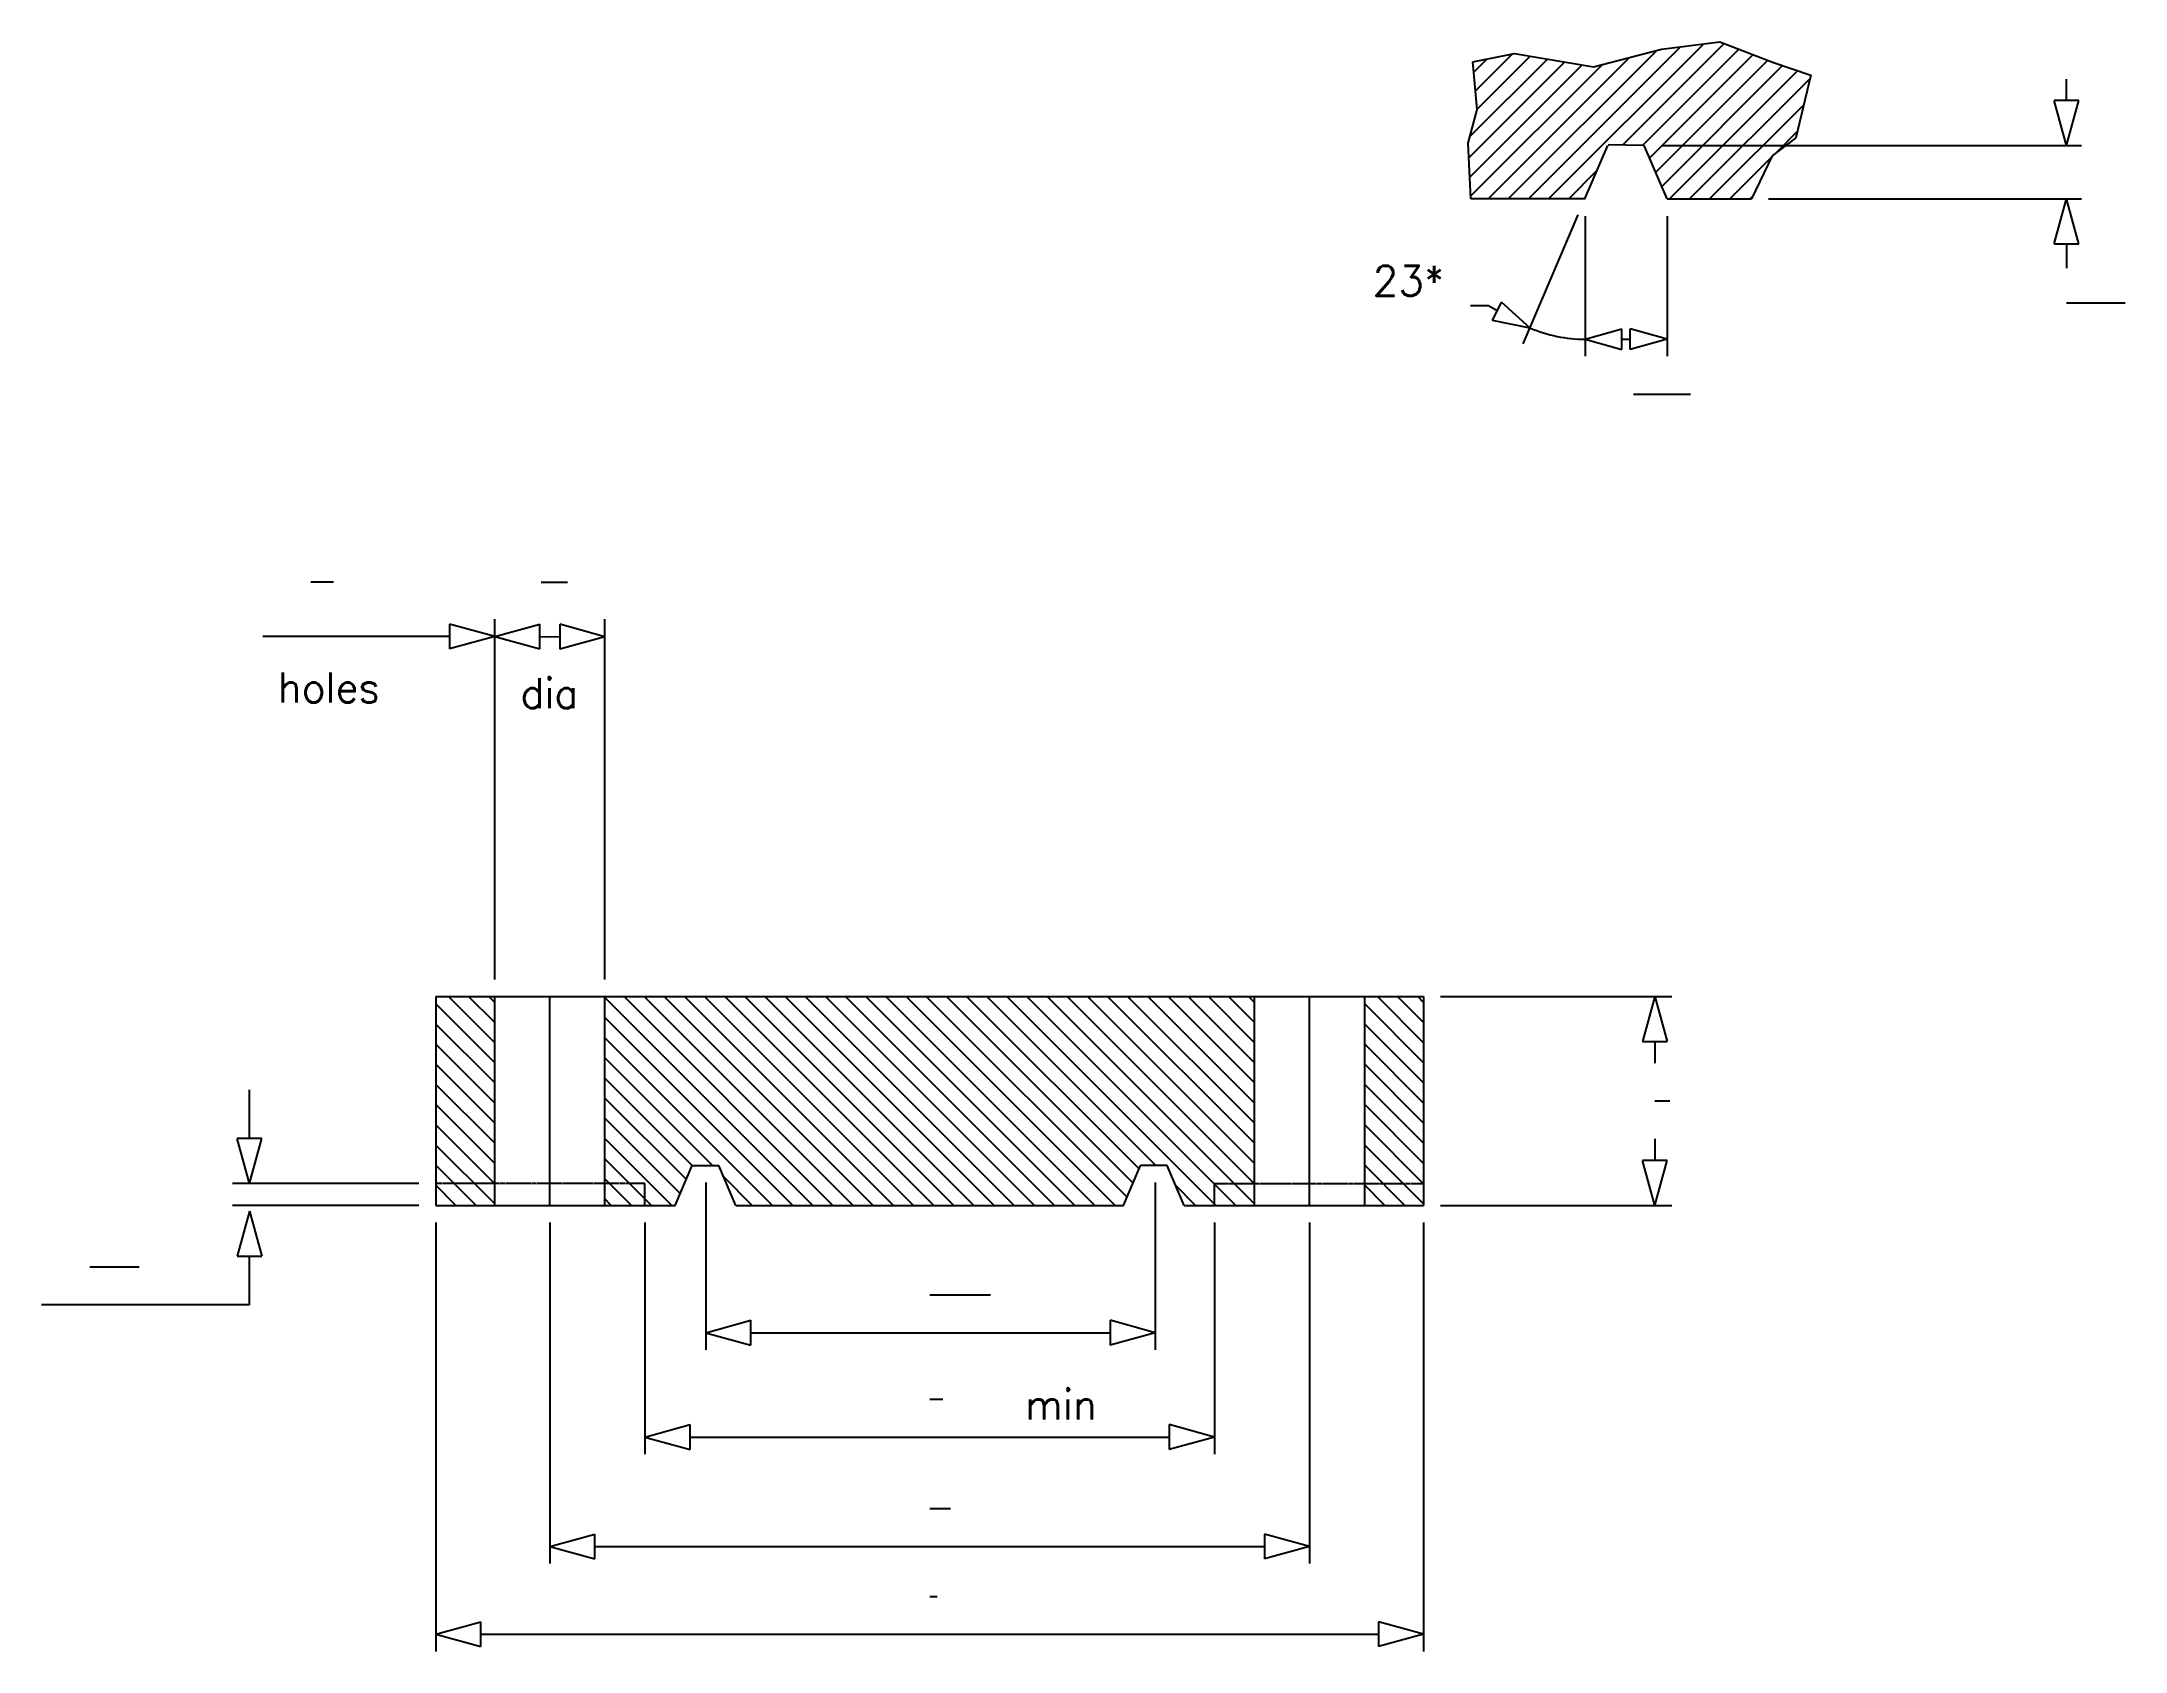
# Model space of a CAD drawing. Extents: x 363 to 1460, y 212 to 1060.
import ezdxf

# ---------------------------------------------------------------- set-up
doc = ezdxf.new("R2010")
doc.units = 0
doc.header["$MEASUREMENT"] = 0
doc.layers.add('1', color=7, linetype='CONTINUOUS')
doc.layers.add('4', color=7, linetype='CONTINUOUS')
doc.styles.add('ROMANS', font='ROMANS', dxfattribs={"height": 0.2})

msp = doc.modelspace()

# ---------------------------------------------------------------- linework, layer by layer
at = {"layer": '1', "color": 4, "linetype": 'Continuous'}
for p, q in [((1117.9, 1034.4), (1137.2, 1053.7)), ((1135.2, 977.4), (1213.4, 1055.6)), ((1145.8, 977.4), (1226, 1057.6)), ((1156.4, 977.4), (1238.1, 1059.1)), ((1195.3, 1005.7), (1248.9, 1059.3)), ((1205.8, 1005.6), (1256.5, 1056.3)), ((1209.6, 998.8), (1264.2, 1053.4)), ((1114.4, 999.1), (1164.8, 1049.5)), ((1114.9, 988.9), (1173.9, 1047.9)), ((1115, 1010.3), (1155.8, 1051)), ((1115.3, 978.8), (1184.6, 1048)), ((1117, 1044.1), (1124, 1051.1)), ((1118.8, 1024.7), (1146.7, 1052.5)), ((1124.6, 977.4), (1199, 1051.8)), ((1212.8, 991.4), (1271.8, 1050.4)), ((1216, 983.9), (1279.6, 1047.6)), ((1220, 977.4), (1287.5, 1044.9)), ((1230.6, 977.4), (1294.1, 1040.9)), ((1241.2, 977.4), (1290.8, 1026.9)), ((1276, 1001.5), (1287.5, 1013)), ((1251.8, 977.4), (1273.6, 999.2)), ((1167, 977.4), (1181.9, 992.3)), ((1262.4, 977.4), (1263.9, 978.8)), ((601.6, 522.4), (570.6, 553.4)), ((601.6, 533), (577.3, 557.3)), ((601.6, 543.6), (587.9, 557.3)), ((601.6, 554.2), (598.5, 557.3)), ((769.1, 447.3), (659.6, 556.8)), ((779.7, 447.3), (669.7, 557.3)), ((790.3, 447.3), (680.3, 557.3)), ((800.9, 447.3), (690.9, 557.3)), ((811.5, 447.3), (701.5, 557.3)), ((822.1, 447.3), (712.1, 557.3)), ((832.7, 447.3), (722.7, 557.3)), ((843.3, 447.3), (733.3, 557.3)), ((853.9, 447.3), (743.9, 557.3)), ((864.5, 447.3), (754.5, 557.3)), ((875.1, 447.3), (765.1, 557.3)), ((885.7, 447.3), (775.7, 557.3)), ((896.3, 447.3), (786.3, 557.3)), ((907, 447.3), (797, 557.3)), ((917.6, 447.3), (807.6, 557.3)), ((928.2, 447.3), (818.2, 557.3)), ((934.5, 451.6), (828.8, 557.3)), ((937.7, 459), (839.4, 557.3)), ((940.8, 466.5), (850, 557.3)), ((949.6, 468.3), (860.6, 557.3)), ((981.2, 447.3), (871.2, 557.3)), ((991.8, 447.3), (881.8, 557.3)), ((1001.6, 448.1), (892.4, 557.3)), ((1001.5, 458.8), (903, 557.3)), ((1001.6, 469.4), (913.6, 557.3)), ((1001.6, 480), (924.2, 557.3)), ((1001.6, 490.6), (934.8, 557.3)), ((1001.6, 501.2), (945.4, 557.3)), ((1001.6, 511.8), (956.1, 557.3)), ((1001.6, 522.4), (966.7, 557.3)), ((1001.6, 533), (977.3, 557.3)), ((1001.6, 543.6), (987.9, 557.3)), ((1001.6, 554.2), (998.5, 557.3)), ((1090.6, 522.4), (1059.6, 553.4)), ((1090.6, 533), (1066.3, 557.3)), ((1090.6, 543.6), (1076.9, 557.3)), ((1090.6, 554.2), (1087.5, 557.3)), ((601.6, 511.8), (570.6, 542.8)), ((758.5, 447.3), (659.6, 546.2)), ((1090.6, 511.8), (1059.6, 542.8)), ((601.6, 501.2), (570.6, 532.2)), ((747.9, 447.3), (659.6, 535.6)), ((1090.6, 501.2), (1059.6, 532.2)), ((601.6, 490.6), (570.6, 521.6)), ((716.2, 468.3), (659.6, 525)), ((1090.6, 490.6), (1059.6, 521.6)), ((601.6, 480), (570.6, 511)), ((705.6, 468.3), (659.6, 514.4)), ((1090.6, 480), (1059.6, 511)), ((601.6, 469.4), (570.6, 500.4)), ((702.5, 460.9), (659.6, 503.8)), ((1090.6, 469.4), (1059.6, 500.4)), ((601.6, 458.7), (570.6, 489.7)), ((699.3, 453.5), (659.6, 493.2)), ((1090.6, 458.7), (1059.6, 489.7)), ((601.6, 448.1), (570.6, 479.1)), ((694.8, 447.3), (659.6, 482.6)), ((684.2, 447.3), (659.6, 471.9)), ((1090.6, 448.1), (1059.6, 479.1)), ((591.8, 447.3), (570.6, 468.5)), ((673.6, 447.3), (659.6, 461.3)), ((737.2, 447.3), (722.1, 462.5)), ((1080.8, 447.3), (1059.6, 468.5)), ((581.2, 447.3), (570.6, 457.9)), ((663, 447.3), (659.6, 450.7)), ((970.6, 447.3), (960, 457.9)), ((1070.2, 447.3), (1059.6, 457.9))]:
    msp.add_line(p, q, dxfattribs=at)
at = {"layer": '4', "color": 7, "linetype": 'Continuous'}
for p, q in [((1116.5, 1049.6), (1138.5, 1053.9)), ((1138.5, 1053.9), (1180.1, 1046.9)), ((1180.1, 1046.9), (1215.9, 1056.3)), ((1215.9, 1056.3), (1246.5, 1060.2)), ((1246.5, 1060.2), (1274.8, 1049.2)), ((1118.8, 1024.5), (1116.5, 1049.6)), ((1274.8, 1049.2), (1294.5, 1042.5)), ((1294.5, 1042.5), (1286.6, 1009.5)), ((1114.1, 1006.8), (1118.8, 1024.5)), ((1286.6, 1009.5), (1274.1, 1000.1)), ((1115.4, 977.4), (1114.1, 1006.8)), ((1175.5, 977.4), (1187.6, 1005.6)), ((1206.8, 1005.6), (1187.7, 1005.8)), ((1218.8, 977.4), (1206.8, 1005.6)), ((1274.1, 1000.1), (1263.2, 977.4)), ((1175.6, 977.4), (1115.4, 977.4)), ((1218.8, 977.4), (1263.2, 977.4)), ((570.6, 557.3), (570.6, 447.3)), ((570.6, 557.3), (1090.6, 557.3)), ((601.6, 447.3), (601.6, 557.3)), ((659.6, 447.3), (659.6, 557.3)), ((1001.6, 447.3), (1001.6, 557.3)), ((1059.6, 447.3), (1059.6, 557.3)), ((1090.6, 557.3), (1090.6, 447.3)), ((696.7, 447.3), (705.6, 468.3)), ((705.6, 468.3), (719.6, 468.3)), ((728.5, 447.3), (719.6, 468.3)), ((932.7, 447.3), (941.6, 468.3)), ((955.6, 468.3), (941.6, 468.3)), ((964.5, 447.3), (955.6, 468.3)), ((570.9, 458.8), (570.6, 458.8)), ((571.2, 458.8), (571, 458.8)), ((571.6, 458.8), (571.4, 458.8)), ((572, 458.8), (571.7, 458.8)), ((572.4, 458.8), (572.1, 458.8)), ((572.7, 458.8), (572.5, 458.8)), ((573.1, 458.8), (572.9, 458.8)), ((573.5, 458.8), (573.2, 458.8)), ((573.9, 458.8), (573.6, 458.8)), ((574.2, 458.8), (574, 458.8)), ((574.6, 458.8), (574.4, 458.8)), ((575, 458.8), (574.7, 458.8)), ((575.4, 458.8), (575.1, 458.8)), ((575.7, 458.8), (575.5, 458.8)), ((576.1, 458.8), (575.9, 458.8)), ((576.5, 458.8), (576.2, 458.8)), ((576.9, 458.8), (576.6, 458.8)), ((577.2, 458.8), (577, 458.8)), ((577.6, 458.8), (577.4, 458.8)), ((578, 458.8), (577.7, 458.8)), ((578.4, 458.8), (578.1, 458.8)), ((578.7, 458.8), (578.5, 458.8)), ((579.1, 458.8), (578.9, 458.8)), ((579.5, 458.8), (579.2, 458.8)), ((579.9, 458.8), (579.6, 458.8)), ((580.2, 458.8), (580, 458.8)), ((580.6, 458.8), (580.4, 458.8)), ((581, 458.8), (580.7, 458.8)), ((581.4, 458.8), (581.1, 458.8)), ((581.7, 458.8), (581.5, 458.8)), ((582.1, 458.8), (581.9, 458.8)), ((582.5, 458.8), (582.2, 458.8)), ((582.9, 458.8), (582.6, 458.8)), ((583.2, 458.8), (583, 458.8)), ((583.6, 458.8), (583.4, 458.8)), ((584, 458.8), (583.7, 458.8)), ((584.4, 458.8), (584.1, 458.8)), ((584.7, 458.8), (584.5, 458.8)), ((585.1, 458.8), (584.9, 458.8)), ((585.5, 458.8), (585.2, 458.8)), ((585.9, 458.8), (585.6, 458.8)), ((586.2, 458.8), (586, 458.8)), ((586.6, 458.8), (586.4, 458.8)), ((587, 458.8), (586.7, 458.8)), ((587.4, 458.8), (587.1, 458.8)), ((587.7, 458.8), (587.5, 458.8)), ((588.1, 458.8), (587.9, 458.8)), ((588.5, 458.8), (588.2, 458.8)), ((588.9, 458.8), (588.6, 458.8)), ((589.2, 458.8), (589, 458.8)), ((589.6, 458.8), (589.4, 458.8)), ((590, 458.8), (589.7, 458.8)), ((590.4, 458.8), (590.1, 458.8)), ((590.7, 458.8), (590.5, 458.8)), ((591.1, 458.8), (590.9, 458.8)), ((591.5, 458.8), (591.2, 458.8)), ((591.9, 458.8), (591.6, 458.8)), ((592.2, 458.8), (592, 458.8)), ((592.6, 458.8), (592.4, 458.8)), ((593, 458.8), (592.7, 458.8)), ((593.4, 458.8), (593.1, 458.8)), ((593.7, 458.8), (593.5, 458.8)), ((594.1, 458.8), (593.9, 458.8)), ((594.5, 458.8), (594.2, 458.8)), ((594.9, 458.8), (594.6, 458.8)), ((595.2, 458.8), (595, 458.8)), ((595.6, 458.8), (595.4, 458.8)), ((596, 458.8), (595.7, 458.8)), ((596.4, 458.8), (596.1, 458.8)), ((596.7, 458.8), (596.5, 458.8)), ((597.1, 458.8), (596.9, 458.8)), ((597.5, 458.8), (597.2, 458.8)), ((597.9, 458.8), (597.6, 458.8)), ((598.2, 458.8), (598, 458.8)), ((598.6, 458.8), (598.4, 458.8)), ((599, 458.8), (598.7, 458.8)), ((599.4, 458.8), (599.1, 458.8)), ((599.7, 458.8), (599.5, 458.8)), ((600.1, 458.8), (599.9, 458.8)), ((600.5, 458.8), (600.2, 458.8)), ((600.9, 458.8), (600.6, 458.8)), ((601.2, 458.8), (601, 458.8)), ((601.6, 458.8), (601.4, 458.8)), ((602, 458.8), (601.7, 458.8)), ((602.4, 458.8), (602.1, 458.8)), ((602.7, 458.8), (602.5, 458.8)), ((603.1, 458.8), (602.9, 458.8)), ((603.5, 458.8), (603.2, 458.8)), ((603.9, 458.8), (603.6, 458.8)), ((604.2, 458.8), (604, 458.8)), ((604.6, 458.8), (604.4, 458.8)), ((605, 458.8), (604.7, 458.8)), ((605.4, 458.8), (605.1, 458.8)), ((605.7, 458.8), (605.5, 458.8)), ((606.1, 458.8), (605.9, 458.8)), ((606.5, 458.8), (606.2, 458.8)), ((606.9, 458.8), (606.6, 458.8)), ((607.2, 458.8), (607, 458.8)), ((607.6, 458.8), (607.4, 458.8)), ((608, 458.8), (607.7, 458.8)), ((608.4, 458.8), (608.1, 458.8)), ((608.7, 458.8), (608.5, 458.8)), ((609.1, 458.8), (608.9, 458.8)), ((609.5, 458.8), (609.2, 458.8)), ((609.9, 458.8), (609.6, 458.8)), ((610.2, 458.8), (610, 458.8)), ((610.6, 458.8), (610.4, 458.8)), ((611, 458.8), (610.7, 458.8)), ((611.4, 458.8), (611.1, 458.8)), ((611.7, 458.8), (611.5, 458.8)), ((612.1, 458.8), (611.9, 458.8)), ((612.5, 458.8), (612.2, 458.8)), ((612.9, 458.8), (612.6, 458.8)), ((613.2, 458.8), (613, 458.8)), ((613.6, 458.8), (613.4, 458.8)), ((614, 458.8), (613.7, 458.8)), ((614.4, 458.8), (614.1, 458.8)), ((614.7, 458.8), (614.5, 458.8)), ((615.1, 458.8), (614.9, 458.8)), ((615.5, 458.8), (615.2, 458.8)), ((615.9, 458.8), (615.6, 458.8)), ((616.2, 458.8), (616, 458.8)), ((616.6, 458.8), (616.4, 458.8)), ((617, 458.8), (616.7, 458.8)), ((617.4, 458.8), (617.1, 458.8)), ((617.7, 458.8), (617.5, 458.8)), ((618.1, 458.8), (617.9, 458.8)), ((618.5, 458.8), (618.2, 458.8)), ((618.9, 458.8), (618.6, 458.8)), ((619.2, 458.8), (619, 458.8)), ((619.6, 458.8), (619.4, 458.8)), ((620, 458.8), (619.7, 458.8)), ((620.4, 458.8), (620.1, 458.8)), ((620.7, 458.8), (620.5, 458.8)), ((621.1, 458.8), (620.9, 458.8)), ((621.5, 458.8), (621.2, 458.8)), ((621.9, 458.8), (621.6, 458.8)), ((622.2, 458.8), (622, 458.8)), ((622.6, 458.8), (622.4, 458.8)), ((623, 458.8), (622.7, 458.8)), ((623.4, 458.8), (623.1, 458.8)), ((623.7, 458.8), (623.5, 458.8)), ((624.1, 458.8), (623.9, 458.8)), ((624.5, 458.8), (624.2, 458.8)), ((624.9, 458.8), (624.6, 458.8)), ((625.2, 458.8), (625, 458.8)), ((625.6, 458.8), (625.4, 458.8)), ((626, 458.8), (625.7, 458.8)), ((626.4, 458.8), (626.1, 458.8)), ((626.7, 458.8), (626.5, 458.8)), ((627.1, 458.8), (626.9, 458.8)), ((627.5, 458.8), (627.2, 458.8)), ((627.9, 458.8), (627.6, 458.8)), ((628.2, 458.8), (628, 458.8)), ((628.6, 458.8), (628.4, 458.8)), ((629, 458.8), (628.7, 458.8)), ((629.4, 458.8), (629.1, 458.8)), ((629.7, 458.8), (629.5, 458.8)), ((630.1, 458.8), (629.9, 458.8)), ((630.5, 458.8), (630.2, 458.8)), ((630.9, 458.8), (630.6, 458.8)), ((631.2, 458.8), (631, 458.8)), ((631.6, 458.8), (631.4, 458.8)), ((632, 458.8), (631.7, 458.8)), ((632.4, 458.8), (632.1, 458.8)), ((632.7, 458.8), (632.5, 458.8)), ((633.1, 458.8), (632.9, 458.8)), ((633.5, 458.8), (633.2, 458.8)), ((633.9, 458.8), (633.6, 458.8)), ((634.2, 458.8), (634, 458.8)), ((634.6, 458.8), (634.4, 458.8)), ((635, 458.8), (634.7, 458.8)), ((635.4, 458.8), (635.1, 458.8)), ((635.7, 458.8), (635.5, 458.8)), ((636.1, 458.8), (635.9, 458.8)), ((636.5, 458.8), (636.2, 458.8)), ((636.9, 458.8), (636.6, 458.8)), ((637.2, 458.8), (637, 458.8)), ((637.6, 458.8), (637.4, 458.8)), ((638, 458.8), (637.7, 458.8)), ((638.4, 458.8), (638.1, 458.8)), ((638.7, 458.8), (638.5, 458.8)), ((639.1, 458.8), (638.9, 458.8)), ((639.5, 458.8), (639.2, 458.8)), ((639.9, 458.8), (639.6, 458.8)), ((640.2, 458.8), (640, 458.8)), ((640.6, 458.8), (640.4, 458.8)), ((641, 458.8), (640.7, 458.8)), ((641.4, 458.8), (641.1, 458.8)), ((641.7, 458.8), (641.5, 458.8)), ((642.1, 458.8), (641.9, 458.8)), ((642.5, 458.8), (642.2, 458.8)), ((642.9, 458.8), (642.6, 458.8)), ((643.2, 458.8), (643, 458.8)), ((643.6, 458.8), (643.4, 458.8)), ((644, 458.8), (643.7, 458.8)), ((644.4, 458.8), (644.1, 458.8)), ((644.7, 458.8), (644.5, 458.8)), ((645.1, 458.8), (644.9, 458.8)), ((645.5, 458.8), (645.2, 458.8)), ((645.9, 458.8), (645.6, 458.8)), ((646.2, 458.8), (646, 458.8)), ((646.6, 458.8), (646.4, 458.8)), ((647, 458.8), (646.7, 458.8)), ((647.4, 458.8), (647.1, 458.8)), ((647.7, 458.8), (647.5, 458.8)), ((648.1, 458.8), (647.9, 458.8)), ((648.5, 458.8), (648.2, 458.8)), ((648.9, 458.8), (648.6, 458.8)), ((649.2, 458.8), (649, 458.8)), ((649.6, 458.8), (649.4, 458.8)), ((650, 458.8), (649.7, 458.8)), ((650.4, 458.8), (650.1, 458.8)), ((650.7, 458.8), (650.5, 458.8)), ((651.1, 458.8), (650.9, 458.8)), ((651.5, 458.8), (651.2, 458.8)), ((651.9, 458.8), (651.6, 458.8)), ((652.2, 458.8), (652, 458.8)), ((652.6, 458.8), (652.4, 458.8)), ((653, 458.8), (652.7, 458.8)), ((653.4, 458.8), (653.1, 458.8)), ((653.7, 458.8), (653.5, 458.8)), ((654.1, 458.8), (653.9, 458.8)), ((654.5, 458.8), (654.2, 458.8)), ((654.9, 458.8), (654.6, 458.8)), ((655.2, 458.8), (655, 458.8)), ((655.6, 458.8), (655.4, 458.8)), ((656, 458.8), (655.7, 458.8)), ((656.4, 458.8), (656.1, 458.8)), ((656.7, 458.8), (656.5, 458.8)), ((657.1, 458.8), (656.9, 458.8)), ((657.5, 458.8), (657.2, 458.8)), ((657.9, 458.8), (657.6, 458.8)), ((658.2, 458.8), (658, 458.8)), ((658.6, 458.8), (658.4, 458.8)), ((659, 458.8), (658.7, 458.8)), ((659.4, 458.8), (659.1, 458.8)), ((659.7, 458.8), (659.5, 458.8)), ((660.1, 458.8), (659.9, 458.8)), ((660.5, 458.8), (660.2, 458.8)), ((660.9, 458.8), (660.6, 458.8)), ((661.2, 458.8), (661, 458.8)), ((661.6, 458.8), (661.4, 458.8)), ((662, 458.8), (661.7, 458.8)), ((662.4, 458.8), (662.1, 458.8)), ((662.7, 458.8), (662.5, 458.8)), ((663.1, 458.8), (662.9, 458.8)), ((663.5, 458.8), (663.2, 458.8)), ((663.9, 458.8), (663.6, 458.8)), ((664.2, 458.8), (664, 458.8)), ((664.6, 458.8), (664.4, 458.8)), ((665, 458.8), (664.7, 458.8)), ((665.4, 458.8), (665.1, 458.8)), ((665.7, 458.8), (665.5, 458.8)), ((666.1, 458.8), (665.9, 458.8)), ((666.5, 458.8), (666.2, 458.8)), ((666.9, 458.8), (666.6, 458.8)), ((667.2, 458.8), (667, 458.8)), ((667.6, 458.8), (667.4, 458.8)), ((668, 458.8), (667.7, 458.8)), ((668.4, 458.8), (668.1, 458.8)), ((668.7, 458.8), (668.5, 458.8)), ((669.1, 458.8), (668.9, 458.8)), ((669.5, 458.8), (669.2, 458.8)), ((669.9, 458.8), (669.6, 458.8)), ((670.2, 458.8), (670, 458.8)), ((670.6, 458.8), (670.4, 458.8)), ((671, 458.8), (670.7, 458.8)), ((671.4, 458.8), (671.1, 458.8)), ((671.7, 458.8), (671.5, 458.8)), ((672.1, 458.8), (671.9, 458.8)), ((672.5, 458.8), (672.2, 458.8)), ((672.9, 458.8), (672.6, 458.8)), ((673.2, 458.8), (673, 458.8)), ((673.6, 458.8), (673.4, 458.8)), ((674, 458.8), (673.7, 458.8)), ((674.4, 458.8), (674.1, 458.8)), ((674.7, 458.8), (674.5, 458.8)), ((675.1, 458.8), (674.9, 458.8)), ((675.5, 458.8), (675.2, 458.8)), ((675.9, 458.8), (675.6, 458.8)), ((676.2, 458.8), (676, 458.8)), ((676.6, 458.8), (676.4, 458.8)), ((677, 458.8), (676.7, 458.8)), ((677.4, 458.8), (677.1, 458.8)), ((677.7, 458.8), (677.5, 458.8)), ((678.1, 458.8), (677.9, 458.8)), ((678.5, 458.8), (678.2, 458.8)), ((678.9, 458.8), (678.6, 458.8)), ((679.2, 458.8), (679, 458.8)), ((679.6, 458.8), (679.4, 458.8)), ((680, 458.8), (679.7, 458.8)), ((680.4, 458.8), (680.1, 458.8)), ((680.7, 458.8), (680.5, 458.8)), ((680.7, 458.6), (680.7, 458.8)), ((680.7, 458.2), (680.7, 458.5)), ((680.7, 457.8), (680.7, 458.1)), ((680.7, 457.5), (680.7, 457.7)), ((680.7, 457.1), (680.7, 457.3)), ((680.7, 456.7), (680.7, 457)), ((680.7, 456.3), (680.7, 456.6)), ((680.7, 456), (680.7, 456.2)), ((680.7, 455.6), (680.7, 455.8)), ((680.7, 455.2), (680.7, 455.5)), ((680.7, 454.8), (680.7, 455.1)), ((680.7, 454.5), (680.7, 454.7)), ((680.7, 454.1), (680.7, 454.3)), ((680.7, 453.7), (680.7, 454)), ((680.7, 453.3), (680.7, 453.6)), ((680.7, 453), (680.7, 453.2)), ((680.7, 452.6), (680.7, 452.8)), ((680.7, 452.2), (680.7, 452.5)), ((680.7, 451.8), (680.7, 452.1)), ((680.7, 451.5), (680.7, 451.7)), ((680.7, 451.1), (680.7, 451.3)), ((680.7, 450.7), (680.7, 451)), ((680.7, 450.3), (680.7, 450.6)), ((680.7, 450), (680.7, 450.2)), ((680.7, 449.6), (680.7, 449.8)), ((980.5, 458.8), (980.7, 458.8)), ((980.5, 458.6), (980.5, 458.8)), ((980.5, 458.2), (980.5, 458.5)), ((980.5, 457.8), (980.5, 458.1)), ((980.5, 457.5), (980.5, 457.7)), ((980.5, 457.1), (980.5, 457.3)), ((980.5, 456.7), (980.5, 457)), ((980.5, 456.3), (980.5, 456.6)), ((980.5, 456), (980.5, 456.2)), ((980.5, 455.6), (980.5, 455.8)), ((980.5, 455.2), (980.5, 455.5)), ((980.5, 454.8), (980.5, 455.1)), ((980.5, 454.5), (980.5, 454.7)), ((980.5, 454.1), (980.5, 454.3)), ((980.5, 453.7), (980.5, 454)), ((980.5, 453.3), (980.5, 453.6)), ((980.5, 453), (980.5, 453.2)), ((980.5, 452.6), (980.5, 452.8)), ((980.5, 452.2), (980.5, 452.5)), ((980.5, 451.8), (980.5, 452.1)), ((980.5, 451.5), (980.5, 451.7)), ((980.5, 451.1), (980.5, 451.3)), ((980.5, 450.7), (980.5, 451)), ((980.5, 450.3), (980.5, 450.6)), ((980.5, 450), (980.5, 450.2)), ((980.5, 449.6), (980.5, 449.8)), ((980.8, 458.8), (981.1, 458.8)), ((981.2, 458.8), (981.5, 458.8)), ((981.6, 458.8), (981.8, 458.8)), ((982, 458.8), (982.2, 458.8)), ((982.3, 458.8), (982.6, 458.8)), ((982.7, 458.8), (983, 458.8)), ((983.1, 458.8), (983.3, 458.8)), ((983.5, 458.8), (983.7, 458.8)), ((983.8, 458.8), (984.1, 458.8)), ((984.2, 458.8), (984.5, 458.8)), ((984.6, 458.8), (984.8, 458.8)), ((985, 458.8), (985.2, 458.8)), ((985.3, 458.8), (985.6, 458.8)), ((985.7, 458.8), (986, 458.8)), ((986.1, 458.8), (986.3, 458.8)), ((986.5, 458.8), (986.7, 458.8)), ((986.8, 458.8), (987.1, 458.8)), ((987.2, 458.8), (987.5, 458.8)), ((987.6, 458.8), (987.8, 458.8)), ((988, 458.8), (988.2, 458.8)), ((988.3, 458.8), (988.6, 458.8)), ((988.7, 458.8), (989, 458.8)), ((989.1, 458.8), (989.3, 458.8)), ((989.5, 458.8), (989.7, 458.8)), ((989.8, 458.8), (990.1, 458.8)), ((990.2, 458.8), (990.5, 458.8)), ((990.6, 458.8), (990.8, 458.8)), ((991, 458.8), (991.2, 458.8)), ((991.3, 458.8), (991.6, 458.8)), ((991.7, 458.8), (992, 458.8)), ((992.1, 458.8), (992.3, 458.8)), ((992.5, 458.8), (992.7, 458.8)), ((992.8, 458.8), (993.1, 458.8)), ((993.2, 458.8), (993.5, 458.8)), ((993.6, 458.8), (993.8, 458.8)), ((994, 458.8), (994.2, 458.8)), ((994.3, 458.8), (994.6, 458.8)), ((994.7, 458.8), (995, 458.8)), ((995.1, 458.8), (995.3, 458.8)), ((995.5, 458.8), (995.7, 458.8)), ((995.8, 458.8), (996.1, 458.8)), ((996.2, 458.8), (996.5, 458.8)), ((996.6, 458.8), (996.8, 458.8)), ((997, 458.8), (997.2, 458.8)), ((997.3, 458.8), (997.6, 458.8)), ((997.7, 458.8), (998, 458.8)), ((998.1, 458.8), (998.3, 458.8)), ((998.5, 458.8), (998.7, 458.8)), ((998.8, 458.8), (999.1, 458.8)), ((999.2, 458.8), (999.5, 458.8)), ((999.6, 458.8), (999.8, 458.8)), ((1000, 458.8), (1000.2, 458.8)), ((1000.3, 458.8), (1000.6, 458.8)), ((1000.7, 458.8), (1001, 458.8)), ((1001.1, 458.8), (1001.3, 458.8)), ((1001.5, 458.8), (1001.7, 458.8)), ((1001.8, 458.8), (1002.1, 458.8)), ((1002.2, 458.8), (1002.5, 458.8)), ((1002.6, 458.8), (1002.8, 458.8)), ((1003, 458.8), (1003.2, 458.8)), ((1003.3, 458.8), (1003.6, 458.8)), ((1003.7, 458.8), (1004, 458.8)), ((1004.1, 458.8), (1004.3, 458.8)), ((1004.5, 458.8), (1004.7, 458.8)), ((1004.8, 458.8), (1005.1, 458.8)), ((1005.2, 458.8), (1005.5, 458.8)), ((1005.6, 458.8), (1005.8, 458.8)), ((1006, 458.8), (1006.2, 458.8)), ((1006.3, 458.8), (1006.6, 458.8)), ((1006.7, 458.8), (1007, 458.8)), ((1007.1, 458.8), (1007.3, 458.8)), ((1007.5, 458.8), (1007.7, 458.8)), ((1007.8, 458.8), (1008.1, 458.8)), ((1008.2, 458.8), (1008.5, 458.8)), ((1008.6, 458.8), (1008.8, 458.8)), ((1009, 458.8), (1009.2, 458.8)), ((1009.3, 458.8), (1009.6, 458.8)), ((1009.7, 458.8), (1010, 458.8)), ((1010.1, 458.8), (1010.3, 458.8)), ((1010.5, 458.8), (1010.7, 458.8)), ((1010.8, 458.8), (1011.1, 458.8)), ((1011.2, 458.8), (1011.5, 458.8)), ((1011.6, 458.8), (1011.8, 458.8)), ((1012, 458.8), (1012.2, 458.8)), ((1012.3, 458.8), (1012.6, 458.8)), ((1012.7, 458.8), (1013, 458.8)), ((1013.1, 458.8), (1013.3, 458.8)), ((1013.5, 458.8), (1013.7, 458.8)), ((1013.8, 458.8), (1014.1, 458.8)), ((1014.2, 458.8), (1014.5, 458.8)), ((1014.6, 458.8), (1014.8, 458.8)), ((1015, 458.8), (1015.2, 458.8)), ((1015.3, 458.8), (1015.6, 458.8)), ((1015.7, 458.8), (1016, 458.8)), ((1016.1, 458.8), (1016.3, 458.8)), ((1016.5, 458.8), (1016.7, 458.8)), ((1016.8, 458.8), (1017.1, 458.8)), ((1017.2, 458.8), (1017.5, 458.8)), ((1017.6, 458.8), (1017.8, 458.8)), ((1018, 458.8), (1018.2, 458.8)), ((1018.3, 458.8), (1018.6, 458.8)), ((1018.7, 458.8), (1019, 458.8)), ((1019.1, 458.8), (1019.3, 458.8)), ((1019.5, 458.8), (1019.7, 458.8)), ((1019.8, 458.8), (1020.1, 458.8)), ((1020.2, 458.8), (1020.5, 458.8)), ((1020.6, 458.8), (1020.8, 458.8)), ((1021, 458.8), (1021.2, 458.8)), ((1021.3, 458.8), (1021.6, 458.8)), ((1021.7, 458.8), (1022, 458.8)), ((1022.1, 458.8), (1022.3, 458.8)), ((1022.5, 458.8), (1022.7, 458.8)), ((1022.8, 458.8), (1023.1, 458.8)), ((1023.2, 458.8), (1023.5, 458.8)), ((1023.6, 458.8), (1023.8, 458.8)), ((1024, 458.8), (1024.2, 458.8)), ((1024.3, 458.8), (1024.6, 458.8)), ((1024.7, 458.8), (1025, 458.8)), ((1025.1, 458.8), (1025.3, 458.8)), ((1025.5, 458.8), (1025.7, 458.8)), ((1025.8, 458.8), (1026.1, 458.8)), ((1026.2, 458.8), (1026.5, 458.8)), ((1026.6, 458.8), (1026.8, 458.8)), ((1027, 458.8), (1027.2, 458.8)), ((1027.3, 458.8), (1027.6, 458.8)), ((1027.7, 458.8), (1028, 458.8)), ((1028.1, 458.8), (1028.3, 458.8)), ((1028.5, 458.8), (1028.7, 458.8)), ((1028.8, 458.8), (1029.1, 458.8)), ((1029.2, 458.8), (1029.5, 458.8)), ((1029.6, 458.8), (1029.8, 458.8)), ((1030, 458.8), (1030.2, 458.8)), ((1030.3, 458.8), (1030.6, 458.8)), ((1030.7, 458.8), (1031, 458.8)), ((1031.1, 458.8), (1031.3, 458.8)), ((1031.5, 458.8), (1031.7, 458.8)), ((1031.8, 458.8), (1032.1, 458.8)), ((1032.2, 458.8), (1032.5, 458.8)), ((1032.6, 458.8), (1032.8, 458.8)), ((1033, 458.8), (1033.2, 458.8)), ((1033.3, 458.8), (1033.6, 458.8)), ((1033.7, 458.8), (1034, 458.8)), ((1034.1, 458.8), (1034.3, 458.8)), ((1034.5, 458.8), (1034.7, 458.8)), ((1034.8, 458.8), (1035.1, 458.8)), ((1035.2, 458.8), (1035.5, 458.8)), ((1035.6, 458.8), (1035.8, 458.8)), ((1036, 458.8), (1036.2, 458.8)), ((1036.3, 458.8), (1036.6, 458.8)), ((1036.7, 458.8), (1037, 458.8)), ((1037.1, 458.8), (1037.3, 458.8)), ((1037.5, 458.8), (1037.7, 458.8)), ((1037.8, 458.8), (1038.1, 458.8)), ((1038.2, 458.8), (1038.5, 458.8)), ((1038.6, 458.8), (1038.8, 458.8)), ((1039, 458.8), (1039.2, 458.8)), ((1039.3, 458.8), (1039.6, 458.8)), ((1039.7, 458.8), (1040, 458.8)), ((1040.1, 458.8), (1040.3, 458.8)), ((1040.5, 458.8), (1040.7, 458.8)), ((1040.8, 458.8), (1041.1, 458.8)), ((1041.2, 458.8), (1041.5, 458.8)), ((1041.6, 458.8), (1041.8, 458.8)), ((1042, 458.8), (1042.2, 458.8)), ((1042.3, 458.8), (1042.6, 458.8)), ((1042.7, 458.8), (1043, 458.8)), ((1043.1, 458.8), (1043.3, 458.8)), ((1043.5, 458.8), (1043.7, 458.8)), ((1043.8, 458.8), (1044.1, 458.8)), ((1044.2, 458.8), (1044.5, 458.8)), ((1044.6, 458.8), (1044.8, 458.8)), ((1045, 458.8), (1045.2, 458.8)), ((1045.3, 458.8), (1045.6, 458.8)), ((1045.7, 458.8), (1046, 458.8)), ((1046.1, 458.8), (1046.3, 458.8)), ((1046.5, 458.8), (1046.7, 458.8)), ((1046.8, 458.8), (1047.1, 458.8)), ((1047.2, 458.8), (1047.5, 458.8)), ((1047.6, 458.8), (1047.8, 458.8)), ((1048, 458.8), (1048.2, 458.8)), ((1048.3, 458.8), (1048.6, 458.8)), ((1048.7, 458.8), (1049, 458.8)), ((1049.1, 458.8), (1049.3, 458.8)), ((1049.5, 458.8), (1049.7, 458.8)), ((1049.8, 458.8), (1050.1, 458.8)), ((1050.2, 458.8), (1050.5, 458.8)), ((1050.6, 458.8), (1050.8, 458.8)), ((1051, 458.8), (1051.2, 458.8)), ((1051.3, 458.8), (1051.6, 458.8)), ((1051.7, 458.8), (1052, 458.8)), ((1052.1, 458.8), (1052.3, 458.8)), ((1052.5, 458.8), (1052.7, 458.8)), ((1052.8, 458.8), (1053.1, 458.8)), ((1053.2, 458.8), (1053.5, 458.8)), ((1053.6, 458.8), (1053.8, 458.8)), ((1054, 458.8), (1054.2, 458.8)), ((1054.3, 458.8), (1054.6, 458.8)), ((1054.7, 458.8), (1055, 458.8)), ((1055.1, 458.8), (1055.3, 458.8)), ((1055.5, 458.8), (1055.7, 458.8)), ((1055.8, 458.8), (1056.1, 458.8)), ((1056.2, 458.8), (1056.5, 458.8)), ((1056.6, 458.8), (1056.8, 458.8)), ((1057, 458.8), (1057.2, 458.8)), ((1057.3, 458.8), (1057.6, 458.8)), ((1057.7, 458.8), (1058, 458.8)), ((1058.1, 458.8), (1058.3, 458.8)), ((1058.5, 458.8), (1058.7, 458.8)), ((1058.8, 458.8), (1059.1, 458.8)), ((1059.2, 458.8), (1059.5, 458.8)), ((1059.6, 458.8), (1059.8, 458.8)), ((1060, 458.8), (1060.2, 458.8)), ((1060.3, 458.8), (1060.6, 458.8)), ((1060.7, 458.8), (1061, 458.8)), ((1061.1, 458.8), (1061.3, 458.8)), ((1061.5, 458.8), (1061.7, 458.8)), ((1061.8, 458.8), (1062.1, 458.8)), ((1062.2, 458.8), (1062.5, 458.8)), ((1062.6, 458.8), (1062.8, 458.8)), ((1063, 458.8), (1063.2, 458.8)), ((1063.3, 458.8), (1063.6, 458.8)), ((1063.7, 458.8), (1064, 458.8)), ((1064.1, 458.8), (1064.3, 458.8)), ((1064.5, 458.8), (1064.7, 458.8)), ((1064.8, 458.8), (1065.1, 458.8)), ((1065.2, 458.8), (1065.5, 458.8)), ((1065.6, 458.8), (1065.8, 458.8)), ((1066, 458.8), (1066.2, 458.8)), ((1066.3, 458.8), (1066.6, 458.8)), ((1066.7, 458.8), (1067, 458.8)), ((1067.1, 458.8), (1067.3, 458.8)), ((1067.5, 458.8), (1067.7, 458.8)), ((1067.8, 458.8), (1068.1, 458.8)), ((1068.2, 458.8), (1068.5, 458.8)), ((1068.6, 458.8), (1068.8, 458.8)), ((1069, 458.8), (1069.2, 458.8)), ((1069.3, 458.8), (1069.6, 458.8)), ((1069.7, 458.8), (1070, 458.8)), ((1070.1, 458.8), (1070.3, 458.8)), ((1070.5, 458.8), (1070.7, 458.8)), ((1070.8, 458.8), (1071.1, 458.8)), ((1071.2, 458.8), (1071.5, 458.8)), ((1071.6, 458.8), (1071.8, 458.8)), ((1072, 458.8), (1072.2, 458.8)), ((1072.3, 458.8), (1072.6, 458.8)), ((1072.7, 458.8), (1073, 458.8)), ((1073.1, 458.8), (1073.3, 458.8)), ((1073.5, 458.8), (1073.7, 458.8)), ((1073.8, 458.8), (1074.1, 458.8)), ((1074.2, 458.8), (1074.5, 458.8)), ((1074.6, 458.8), (1074.8, 458.8)), ((1075, 458.8), (1075.2, 458.8)), ((1075.3, 458.8), (1075.6, 458.8)), ((1075.7, 458.8), (1076, 458.8)), ((1076.1, 458.8), (1076.3, 458.8)), ((1076.5, 458.8), (1076.7, 458.8)), ((1076.8, 458.8), (1077.1, 458.8)), ((1077.2, 458.8), (1077.5, 458.8)), ((1077.6, 458.8), (1077.8, 458.8)), ((1078, 458.8), (1078.2, 458.8)), ((1078.3, 458.8), (1078.6, 458.8)), ((1078.7, 458.8), (1079, 458.8)), ((1079.1, 458.8), (1079.3, 458.8)), ((1079.5, 458.8), (1079.7, 458.8)), ((1079.8, 458.8), (1080.1, 458.8)), ((1080.2, 458.8), (1080.5, 458.8)), ((1080.6, 458.8), (1080.8, 458.8)), ((1081, 458.8), (1081.2, 458.8)), ((1081.3, 458.8), (1081.6, 458.8)), ((1081.7, 458.8), (1082, 458.8)), ((1082.1, 458.8), (1082.3, 458.8)), ((1082.5, 458.8), (1082.7, 458.8)), ((1082.8, 458.8), (1083.1, 458.8)), ((1083.2, 458.8), (1083.5, 458.8)), ((1083.6, 458.8), (1083.8, 458.8)), ((1084, 458.8), (1084.2, 458.8)), ((1084.3, 458.8), (1084.6, 458.8)), ((1084.7, 458.8), (1085, 458.8)), ((1085.1, 458.8), (1085.3, 458.8)), ((1085.5, 458.8), (1085.7, 458.8)), ((1085.8, 458.8), (1086.1, 458.8)), ((1086.2, 458.8), (1086.5, 458.8)), ((1086.6, 458.8), (1086.8, 458.8)), ((1087, 458.8), (1087.2, 458.8)), ((1087.3, 458.8), (1087.6, 458.8)), ((1087.7, 458.8), (1088, 458.8)), ((1088.1, 458.8), (1088.3, 458.8)), ((1088.5, 458.8), (1088.7, 458.8)), ((1088.8, 458.8), (1089.1, 458.8)), ((1089.2, 458.8), (1089.5, 458.8)), ((1089.6, 458.8), (1089.8, 458.8)), ((1090, 458.8), (1090.2, 458.8)), ((1090.3, 458.8), (1090.6, 458.8)), ((570.6, 447.3), (696.7, 447.3)), ((680.7, 449.2), (680.7, 449.5)), ((680.7, 448.8), (680.7, 449.1)), ((680.7, 448.5), (680.7, 448.7)), ((680.7, 448.1), (680.7, 448.3)), ((680.7, 447.7), (680.7, 448)), ((680.7, 447.3), (680.7, 447.6)), ((728.5, 447.3), (932.7, 447.3)), ((964.5, 447.3), (1090.6, 447.3)), ((980.5, 449.2), (980.5, 449.5)), ((980.5, 448.8), (980.5, 449.1)), ((980.5, 448.5), (980.5, 448.7)), ((980.5, 448.1), (980.5, 448.3)), ((980.5, 447.7), (980.5, 448)), ((980.5, 447.3), (980.5, 447.6))]:
    msp.add_line(p, q, dxfattribs=at)
at = {"layer": '4', "color": 3, "linetype": 'Continuous'}
for p, q in [((1429, 1029.3), (1429, 1040.5)), ((1429, 1005.6), (1422.5, 1029.3)), ((1435.6, 1029.3), (1422.5, 1029.3)), ((1429, 1005.6), (1435.6, 1029.3)), ((1215.8, 1005.6), (1437, 1005.6)), ((1272.2, 977.4), (1437, 977.4)), ((1422.5, 953.7), (1429, 977.4)), ((1435.6, 953.7), (1429, 977.4)), ((1143.1, 901.1), (1172, 969.1)), ((1175.6, 968.4), (1175.6, 894.5)), ((1218.8, 968.4), (1218.8, 894.5)), ((1422.5, 953.7), (1435.6, 953.7)), ((1429, 953.7), (1429, 941)), ((1126.8, 913.4), (1131.7, 923)), ((1146.7, 909.4), (1131.7, 923)), ((1124.7, 921), (1115.3, 921)), ((1129.4, 918.5), (1124.7, 921)), ((1146.7, 909.4), (1126.8, 913.4)), ((1175.6, 903.5), (1195, 908.9)), ((1175.6, 903.5), (1195, 898.1)), ((1195, 898.1), (1195, 908.9)), ((1195, 903.5), (1199.3, 903.5)), ((1199.3, 898.1), (1199.3, 908.9)), ((1218.8, 903.5), (1199.3, 908.9)), ((1218.8, 903.5), (1199.3, 898.1)), ((577.9, 747), (479.5, 747)), ((601.6, 747), (577.9, 753.5)), ((577.9, 753.5), (577.9, 740.4)), ((601.6, 747), (577.9, 740.4)), ((601.6, 566.3), (601.6, 756)), ((601.6, 747), (625.3, 753.5)), ((601.6, 747), (625.3, 740.4)), ((625.3, 740.4), (625.3, 753.5)), ((625.3, 747), (635.9, 746.8)), ((659.6, 746.8), (635.9, 753.4)), ((635.9, 753.4), (635.9, 740.2)), ((659.6, 746.8), (635.9, 740.2)), ((659.6, 566.3), (659.6, 756)), ((1099.6, 557.3), (1221.3, 557.3)), ((1212.3, 557.3), (1205.8, 533.6)), ((1212.3, 557.3), (1218.9, 533.6)), ((1205.8, 533.6), (1218.9, 533.6)), ((1212.3, 533.6), (1212.3, 522.3)), ((472.5, 482.5), (472.5, 508.2)), ((472.5, 458.8), (466, 482.5)), ((479.1, 482.5), (466, 482.5)), ((472.5, 458.8), (479.1, 482.5)), ((1212.3, 482.3), (1212.3, 471)), ((1212.3, 447.3), (1205.8, 471)), ((1218.9, 471), (1205.8, 471)), ((1212.3, 447.3), (1218.9, 471)), ((561.6, 458.8), (463.5, 458.8)), ((712.8, 459.3), (712.8, 371.2)), ((949.3, 459.3), (949.3, 371.2)), ((561.6, 447.3), (463.5, 447.3)), ((472.5, 444.3), (466, 420.6)), ((472.5, 444.3), (479.1, 420.6)), ((1099.6, 447.3), (1221.3, 447.3)), ((570.6, 438.3), (570.6, 212.4)), ((630.6, 438.3), (630.6, 258.7)), ((680.7, 438.3), (680.7, 316.3)), ((980.5, 438.3), (980.5, 316.3)), ((1030.6, 438.3), (1030.6, 258.7)), ((1090.6, 438.3), (1090.6, 212.4)), ((466, 420.6), (479.1, 420.6)), ((472.5, 394.9), (472.5, 420.6)), ((472.5, 394.9), (363.1, 394.9)), ((712.8, 380.2), (736.5, 386.8)), ((736.5, 373.7), (736.5, 386.8)), ((949.3, 380.2), (925.6, 386.8)), ((925.6, 386.8), (925.6, 373.7)), ((712.8, 380.2), (736.5, 373.7)), ((736.5, 380.2), (925.6, 380.2)), ((949.3, 380.2), (925.6, 373.7)), ((680.7, 325.3), (704.5, 331.9)), ((704.5, 318.7), (704.5, 331.9)), ((980.5, 325.3), (956.7, 331.9)), ((956.7, 331.9), (956.7, 318.7)), ((680.7, 325.3), (704.5, 318.7)), ((704.5, 325.3), (956.7, 325.3)), ((980.5, 325.3), (956.7, 318.7)), ((630.6, 267.7), (654.3, 274.2)), ((654.3, 261.1), (654.3, 274.2)), ((1030.6, 267.7), (1006.9, 274.2)), ((1006.9, 274.2), (1006.9, 261.1)), ((630.6, 267.7), (654.3, 261.1)), ((654.3, 267.7), (1006.9, 267.7)), ((1030.6, 267.7), (1006.9, 261.1)), ((570.6, 221.4), (594.3, 228)), ((570.6, 221.4), (594.3, 214.9)), ((594.3, 214.9), (594.3, 228)), ((594.3, 221.4), (1066.9, 221.4)), ((1090.6, 221.4), (1066.9, 228)), ((1066.9, 228), (1066.9, 214.9)), ((1090.6, 221.4), (1066.9, 214.9))]:
    msp.add_line(p, q, dxfattribs=at)
at = {"layer": '4', "color": 5, "linetype": 'Continuous'}
for p, q in [((1429, 922.6), (1460, 922.6)), ((1201.2, 874.5), (1231.2, 874.5)), ((626, 775.6), (640, 775.6)), ((1212.3, 502.3), (1220.3, 502.3)), ((388.4, 415), (414.4, 415)), ((830.6, 400.2), (862.6, 400.2)), ((830.6, 345.3), (837.6, 345.3)), ((830.6, 287.7), (841.6, 287.7)), ((830.6, 241.4), (834.6, 241.4))]:
    msp.add_line(p, q, dxfattribs=at)
at = {"layer": '4', "color": 2, "linetype": 'Continuous'}
msp.add_line((504.8, 775.7), (516.8, 775.7), dxfattribs=at)
at = {"layer": '4', "color": 4, "linetype": 'Continuous'}
for p, q in [((630.6, 447.3), (630.6, 557.3)), ((1030.6, 447.3), (1030.6, 557.3))]:
    msp.add_line(p, q, dxfattribs=at)
at = {"layer": '4', "color": 3, "linetype": 'Continuous'}
msp.add_arc((1175.6, 977.4), 73.9, 246.9713, 270, dxfattribs=at)

# ---------------------------------------------------------------- texts
at = {"layer": '4', "color": 7, "linetype": 'Continuous', "style": 'ROMANS'}
for s, width, p in [('23*', 0.99359, (1063.8, 926.4)), ('holes', 0.977773, (487.4, 712.1)), ('dia', 0.975162, (615.2, 709.1)), ('min', 0.975554, (880.9, 334.5))]:
    msp.add_text(s, height=15.82, dxfattribs=dict(at, width=width)).set_placement(p)

doc.saveas('drawing.dxf')
